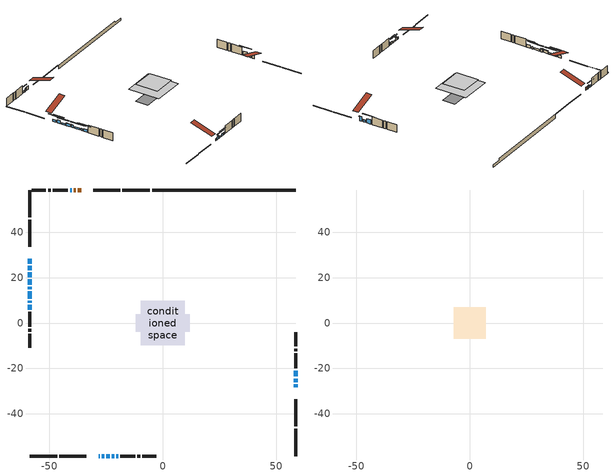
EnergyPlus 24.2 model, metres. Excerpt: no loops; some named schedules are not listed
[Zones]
conditioned space
 floor adiabatic (AdiabaticFloorConstruction): -9.79,-9.79 -9.79,9.79 9.79,9.79 9.79,-9.79 z3.36
 floor foundation (Slab1 construction): -11.94,-3.91 -11.94,3.91 11.94,3.91 11.94,-3.91 z-1.52
 wall outside (RimJoist1 construction): -5.66,58.66 -17.78,58.66 / -58.66,-58.66 -46.55,-58.66 / -58.66,58.66 -58.66,46.55 / 58.66,-58.66 58.66,-46.55 z0.92:1.22
 wall outside (RimJoist2 construction): -18.71,58.66 -30.6,58.66 / -45.62,-58.66 -33.73,-58.66 / -58.66,45.62 -58.66,33.73 / 58.66,-45.62 58.66,-33.73 z0.92:1.22
 wall outside (AdiabaticWallConstruction 1): -36.06,58.66 -37.44,58.66 / -38.37,58.66 -39.18,58.66 z0.92:2.95
 wall outside (AdiabaticWallConstruction): -28.27,-58.66 -27.87,-58.66 z0.92:2.14; -58.66,28.27 -58.66,26.24 z0.92:2.37; -58.66,25.31 -58.66,23.33 z0.92:2.8; 58.66,-28.27 58.66,-26.97 / 58.66,-23.57 58.66,-20.98 z0.92:3.61; 58.66,-26.05 58.66,-24.5 z0.92:2.29; -26.94,-58.66 -25.9,-58.66 z0.92:2.75; -58.66,22.4 -58.66,20.21 z0.92:1.94; -58.66,19.29 -58.66,16.93 / -58.66,16 -58.66,14.93 z0.92:2.52; -24.97,-58.66 -23.4,-58.66 z0.92:1.66; -58.66,14 -58.66,10.73 z0.92:1.91; -58.66,9.8 -58.66,8.99 z0.92:2.22; -40.1,58.66 -40.89,58.66 / -20.5,-58.66 -19.71,-58.66 z0.92:2.06; -22.47,-58.66 -21.42,-58.66 z0.92:2.27; -58.66,8.06 -58.66,5.92 z0.92:2.67
 wall outside (Wall1 construction): -41.82,58.66 -48.43,58.66 / -18.78,-58.66 -12.17,-58.66 / -58.66,5 -58.66,-1.62 / 58.66,-20.05 58.66,-13.44 z0.92:5.8
 wall outside (Wall2 construction): -49.36,58.66 -50.6,58.66 / -11.24,-58.66 -10,-58.66 / -58.66,-2.55 -58.66,-3.79 / 58.66,-12.51 58.66,-11.26 z0.92:5.8
 wall outside (Wall3 construction): -51.53,58.66 -57.73,58.66 / -9.07,-58.66 -2.87,-58.66 / -58.66,-4.72 -58.66,-10.92 / 58.66,-10.34 58.66,-4.13 z0.92:5.8
 wall foundation (FoundationWall1 construction): -4.74,58.66,-1.52 -4.74,58.66,0.92 52.32,58.66,0.92 52.32,58.66,-0.2 58.66,58.66,-0.2 58.66,58.66,-1.52
 window (WindowConstruction 13): -28.27,-58.66 -27.87,-58.66 z0.92:2.14
 window (WindowConstruction 5): -58.66,28.27 -58.66,26.24 z0.92:2.37
 window (WindowConstruction 6): -58.66,25.31 -58.66,23.33 z0.92:2.8
 window (WindowConstruction 7): 58.66,-28.27 58.66,-26.97 z0.92:3.61
 window (WindowConstruction 8): 58.66,-26.04 58.66,-24.5 z0.92:2.29
 window (WindowConstruction 9): -26.94,-58.66 -25.9,-58.66 z0.92:2.75
 window (WindowConstruction 10): -58.66,22.4 -58.66,20.21 z0.92:1.93
 window (WindowConstruction 11): -58.66,19.29 -58.66,16.93 z0.92:2.52
 window (WindowConstruction): 58.66,-23.57 58.66,-20.98 z0.92:3.61
 window (WindowConstruction 12): -58.66,16 -58.66,14.93 z0.92:2.52
 window (WindowConstruction 14): -24.97,-58.66 -23.4,-58.66 z0.92:1.66
 window (WindowConstruction 15): -58.66,14 -58.66,10.73 z0.92:1.91
 window (WindowConstruction 16): -58.66,9.8 -58.66,8.99 z0.92:2.22
 window (WindowConstruction 1): -40.11,58.66 -40.89,58.66 z0.92:2.06
 window (WindowConstruction 2): -22.47,-58.66 -21.43,-58.66 z0.92:2.27
 window (WindowConstruction 3): -20.5,-58.66 -19.71,-58.66 z0.92:2.06
 window (WindowConstruction 4): -58.66,8.06 -58.66,5.92 z0.92:2.67
 door (Door): -36.06,58.66 -37.44,58.66 z0.92:2.95
 door (Door 1): -38.37,58.66 -39.18,58.66 z0.92:2.95
 ceiling adiabatic (AdiabaticFloorConstruction): 9.79,-9.79 9.79,9.79 -9.79,9.79 -9.79,-9.79 z3.36
attic - vented
 floor to conditioned space (Floor1 construction Reversed): -7.02,-7.02 -7.02,7.02 7.02,7.02 7.02,-7.02 z5.8
 roof outside (Roof1 construction): -35.13,58.66,5.8 -35.13,44.99,10.35 -31.53,44.99,10.35 -31.53,58.66,5.8; -29.2,-58.66,5.8 -29.2,-44.99,10.35 -32.8,-44.99,10.35 -32.8,-58.66,5.8; -58.66,29.2,5.8 -44.99,29.2,10.35 -44.99,32.8,10.35 -58.66,32.8,5.8; 58.66,-29.2,5.8 44.99,-29.2,10.35 44.99,-32.8,10.35 58.66,-32.8,5.8
shading: -58.66,23.6 -58.66,30.91 -59.07,30.91 -59.07,23.6 z5.01; -58.66,20.69 -58.66,27.95 -59.07,27.95 -59.07,20.69 z5.44; 58.66,-26.77 58.66,-28.47 59.07,-28.47 59.07,-26.77 z3.81; 58.66,-24.3 58.66,-26.25 59.07,-26.25 59.07,-24.3 z2.49; -25.7,-58.66 -27.14,-58.66 -27.14,-59.07 -25.7,-59.07 z2.95; -58.66,17.57 -58.66,25.04 -59.07,25.04 -59.07,17.57 z4.57; -58.66,16.73 -58.66,19.49 -59.07,19.49 -59.07,16.73 z2.72; 58.66,-18.34 58.66,-26.21 59.07,-26.21 59.07,-18.34 z6.25; -58.66,14.73 -58.66,16.2 -59.07,16.2 -59.07,14.73 z2.72; -20.76,-58.66 -27.61,-58.66 -27.61,-59.07 -20.76,-59.07 z4.3; -58.66,8.09 -58.66,16.64 -59.07,16.64 -59.07,8.09 z4.55; -58.66,6.35 -58.66,12.44 -59.07,12.44 -59.07,6.35 z4.85; -43.53,58.66 -37.47,58.66 -37.47,59.07 -43.53,59.07 z4.7; -18.79,-58.66 -25.11,-58.66 -25.11,-59.07 -18.79,-59.07 z4.91; -19.51,-58.66 -20.7,-58.66 -20.7,-59.07 -19.51,-59.07 z2.26; -58.66,3.28 -58.66,10.7 -59.07,10.7 -59.07,3.28 z5.31
[Building]
Building 1: Terrain=Suburbs
[Site:Location]
London AP_ON: Latitude {deg}=43.03; Longitude {deg}=-81.15; Time Zone {hr}=-5; Elevation {m}=278; Keep Site Location Information=Yes
[Site:GroundTemperature:Shallow]
3.98693, 1.93205, 1.76749, 2.74264, 6.6573, 10.5537, 13.9317, 16.0716, 16.2534, 14.513, 11.2211, 7.44421
[Site:WaterMainsTemperature]
Calculation Method=Schedule; Temperature Schedule=mains temperature schedule
[Material] Roughness=Rough; Thermal Absorptance=0.9
Name | Thickness {m} | Conductivity {W/m-K} | Density {kg/m3} | Specific Heat {J/kg-K} | Solar Absorptance | Visible Absorptance
asphalt or fiberglass shingles | 0.00635 | 0.162714 | 1121.4 | 1465.45 | 0.4 | 0.4
ceiling loosefill ins | 0.254 | 0.0480833 | 16.02 | 1046.75 | 0.7 | 0.7
ceiling stud and cavity | 0.1397 | 0.075344 | 65.682 | 1177.47 | 0.7 | 0.7
concrete 4.0 in. | 0.1016 | 1.803125 | 2242.8 | 837.4 | 0.7 | 0.7
concrete 8.0 in. | 0.2032 | 1.803125 | 2242.8 | 837.4 | 0.7 | 0.7
door material | 0.04445 | 0.0451087 | 512.64 | 1214.23 | 0.7 | 0.7
exterior vertical ins | 0.0460229 | 0.029427 | 32.04 | 1214.23 | 0.7 | 0.7
floor covering | 0.0127 | 0.0433444 | 54.468 | 1339.84 | 0.6 | 0.6
floor rigid ins; wall rigid ins 1 | 0.512978 | 0.029427 | 32.04 | 1214.23 | 0.7 | 0.7
floor stud and cavity | 0.1397 | 1.75129 | 37.0049 | 1207.88 | 0.7 | 0.7
furniture material conditioned space 1 | 0.1524 | 0.115458 | 640.8 | 1214.23 | 0.6 | 0.6
gypsum board | 0.0127 | 0.160291 | 801 | 837.4 | 0.6 | 0.6
gypsum board 1 | 0.00254 | 0.160291 | 801 | 837.4 | 0.6 | 0.6
gypsum board 2 | 0.0127 | 0.160291 | 801 | 837.4 | 0.7 | 0.7
osb sheathing 0.5 in. | 0.0127 | 0.115458 | 512.64 | 1214.23 | 0.7 | 0.7
osb sheathing 0.75 in. | 0.01905 | 0.115458 | 512.64 | 1214.23 | 0.7 | 0.7
osb sheathing 2.0 in. | 0.0508 | 0.115458 | 512.64 | 1214.23 | 0.7 | 0.7
rim joist rigid ins; wall rigid ins | 0.051816 | 0.029427 | 32.04 | 1214.23 | 0.7 | 0.7
rim joist stud and cavity | 0.0508 | 0.0404867 | 125.044 | 1163.47 | 0.6 | 0.6
rim joist stud and cavity 1 | 0.0508 | 0.0347348 | 125.044 | 1163.47 | 0.6 | 0.6
wall stud and cavity | 0.1397 | 0.157732 | 139.0536 | 1170.24 | 0.7 | 0.7
wall stud and cavity 1 | 0.0889 | 0.261301 | 50.32683 | 1063.81 | 0.7 | 0.7
wall stud and cavity 2 | 0.1397 | 0.160606 | 139.0536 | 1170.24 | 0.7 | 0.7
wall stud and cavity 3 | 0.0889 | 0.380278 | 52.3479 | 1209.89 | 0.7 | 0.7
wall stud and cavity 4 | 0.0889 | 0.391764 | 83.0341 | 1211.67 | 0.7 | 0.7
wood siding | 0.0254 | 0.102417 | 544.68 | 1172.36 | 0.4 | 0.4
wood siding 1 | 0.00254 | 0.102417 | 544.68 | 1172.36 | 0.4 | 0.4
wood siding 2; wood siding 3; wood siding 4 | 0.0254 | 0.102417 | 544.68 | 1172.36 | 0.7 | 0.7
[WindowMaterial:SimpleGlazingSystem]
Name | U-Factor {W/m2-K} | Solar Heat Gain Coefficient
WindowMaterial | 2.89067 | 0.69
WindowMaterial 1 | 3.00934 | 0.52
WindowMaterial 10 | 2.99571 | 0.52
WindowMaterial 11 | 3.308 | 0.59
WindowMaterial 12 | 3.04795 | 0.46
WindowMaterial 13 | 2.95256 | 0.58
WindowMaterial 14 | 2.958238 | 0.57
WindowMaterial 2 | 2.98209 | 0.56
WindowMaterial 3 | 2.99401 | 0.53
WindowMaterial 4 | 2.9378 | 0.6
WindowMaterial 5 | 2.93098 | 0.61
WindowMaterial 6 | 2.904297 | 0.68
WindowMaterial 7 | 2.95937 | 0.59
WindowMaterial 8 | 2.92474 | 0.62
WindowMaterial 9 | 2.95426 | 0.58
[Construction]
AdiabaticFloorConstruction: floor stud and cavity, floor rigid ins, osb sheathing 0.75 in., floor covering
AdiabaticWallConstruction: wood siding 3, wall rigid ins 1, wall stud and cavity 3, gypsum board
AdiabaticWallConstruction 1: wood siding 4, wall rigid ins 1, wall stud and cavity 3, gypsum board
Door; Door 1: door material
Floor1 construction Reversed: gypsum board, ceiling stud and cavity, ceiling loosefill ins
FoundationWall1 construction: concrete 8.0 in., gypsum board 2
furniture construction conditioned space 1: furniture material conditioned space 1
PartitionWallConstruction: gypsum board, wall stud and cavity 4, gypsum board
RimJoist1 construction: wood siding 2, rim joist rigid ins, osb sheathing 2.0 in., rim joist stud and cavity
RimJoist2 construction: wood siding 2, rim joist rigid ins, osb sheathing 2.0 in., rim joist stud and cavity 1
Roof1 construction: asphalt or fiberglass shingles
Slab1 construction: concrete 4.0 in.
Wall1 construction: wood siding, wall rigid ins, osb sheathing 0.5 in., wall stud and cavity, gypsum board
Wall2 construction: wood siding 1, wall stud and cavity 1, gypsum board 1
Wall3 construction: wood siding, wall rigid ins, osb sheathing 0.5 in., wall stud and cavity 2, gypsum board
WindowConstruction; WindowConstruction 7: WindowMaterial
WindowConstruction 1; WindowConstruction 3: WindowMaterial 1
WindowConstruction 10: WindowMaterial 8
WindowConstruction 11: WindowMaterial 9
WindowConstruction 12: WindowMaterial 10
WindowConstruction 13: WindowMaterial 11
WindowConstruction 14: WindowMaterial 12
WindowConstruction 15: WindowMaterial 13
WindowConstruction 16: WindowMaterial 14
WindowConstruction 2: WindowMaterial 2
WindowConstruction 4: WindowMaterial 3
WindowConstruction 5: WindowMaterial 4
WindowConstruction 6: WindowMaterial 5
WindowConstruction 8: WindowMaterial 6
WindowConstruction 9: WindowMaterial 7
[Zone] Multiplier=1; Part of Total Floor Area=Yes
Name | Volume {m3}
attic - vented | 145.674
conditioned space | 1452.1
[Space]
Name | Zone | Volume {m3}
attic - vented 1 | attic - vented | 145.674
conditioned space 1 | conditioned space | 1452.1
[ZoneInfiltration:EffectiveLeakageArea]
infil attic - vented 1: Zone or Space=attic - vented 1; Schedule=Always On Discrete; Effective Air Leakage Area {cm2}=8594.18; Stack Coefficient=0.000316841; Wind Coefficient=1.20265e-05
[ZoneMixing]
whole house fan mix: Zone or Space=attic - vented; Schedule=Always On Continuous; Design Flow Rate Calculation Method=Flow/Zone; Design Flow Rate {m3/s}=0; Source Zone or Space=conditioned space
[SurfaceProperty:ExposedFoundationPerimeter]
Slab1: Exposed Perimeter Calculation Method=TotalExposedPerimeter; Total Exposed Perimeter {m}=63.398
[InternalMass] Zone or ZoneList=conditioned space; Space or SpaceList=conditioned space 1
Name | Construction | Surface Area {m2}
furniture mass conditioned space 1 | furniture construction conditioned space 1 | 228.096
partition wall mass | PartitionWallConstruction | 570.24
[Lights]
interior lighting: Zone or ZoneList or Space or SpaceList=conditioned space 1; Schedule=interior lighting schedule; Design Level Calculation Method=LightingLevel; Lighting Level {W}=343.2; Return Air Fraction=0; Fraction Radiant=0.6; Fraction Visible=0.2; Fraction Replaceable=1
[People]
occupants: Zone or ZoneList or Space or SpaceList=conditioned space 1; Number of People Schedule=occupants schedule; Number of People Calculation Method=People; Number of People=3; Fraction Radiant=0.314171; Sensible Heat Fraction=0.56303; Activity Level Schedule=occupants activity schedule; Carbon Dioxide Generation Rate {m3/s-W}=0; Enable ASHRAE 55 Comfort Warnings=No; Mean Radiant Temperature Calculation Type=EnclosureAveraged
[ElectricEquipment] Zone or ZoneList or Space or SpaceList=conditioned space 1; Design Level Calculation Method=EquipmentLevel
Name | Schedule | Design Level {W} | Fraction Latent | Fraction Radiant | Fraction Lost
clothes dryer | clothes dryer schedule | 140.772 | 0.015 | 0.081 | 0.85
clothes washer | clothes washer schedule | 32.1985 | 0.03 | 0.162 | 0.7
cooking range | cooking range schedule | 215.147 | 0.08 | 0.432 | 0.2
dishwasher | dishwasher schedule | 66.8632 | 0.3 | 0.18 | 0.4
fridge | fridge schedule | 72.9452 | 0 | 0.6 | 0
mech vent house fan | mech vent house fan schedule | 0.95 | 0 | 0 | 1
mech vent house fan cfis | mech vent house fan cfis schedule | 0 | 0 | 0 | 0
misc plug loads | misc plug loads schedule | 494.7 | 0.045 | 0.513 | 0.1
whole house fan | Always On Discrete | 0 | 0 | 0 | 1
[OtherEquipment] Zone or ZoneList or Space or SpaceList=conditioned space 1; Design Level Calculation Method=EquipmentLevel
Name | Fuel Type | Schedule | Design Level {W} | Fraction Latent | Fraction Radiant | Fraction Lost
clothes dryer 1 | Electricity | clothes dryer schedule | 0 | 0.015 | 0.081 | 0.85
cooking range 1 | Electricity | cooking range schedule | 0 | 0.08 | 0.432 | 0.2
general water use latent | None | general water use schedule | 62.594 | 1 | 0 | 0
general water use sensible | None | general water use schedule | -61.6891 | 0 | 0.6 | 0
mech vent house fan latent load | None | Always On Discrete | 0 | 1 | 0 | 0
mech vent house fan sensible load | None | Always On Discrete | 0 | 0 | 0 | 0
water heater energy adjustment1 | NaturalGas | Always On Discrete | 0.01 | 0 | 0 | 1
[ZoneInfiltration:DesignFlowRate] Zone or ZoneList or Space or SpaceList=conditioned space 1; Schedule=Always On Discrete; Design Flow Rate Calculation Method=Flow/Zone; Design Flow Rate {m3/s}=0
infil flow; natural vent flow; whole house fan flow
[Foundation:Kiva]
Foundation Kiva 1: Initial Indoor Air Temperature {C}=18; Wall Height Above Grade {m}=0.919978; Wall Depth Below Slab {m}=0.2032; Custom Block Material Name 1=exterior vertical ins; Custom Block Depth 1 {m}=2.43998; Custom Block X Position 1 {m}=0.2159; Custom Block Z Position 1 {m}=0
[Foundation:Kiva:Settings]
Soil Conductivity {W/m-K}=0.849921; Soil Density {kg/m3}=1842.3; Soil Specific Heat {J/kg-K}=418.7; Ground Solar Absorptivity=0.9; Ground Thermal Absorptivity=0.9; Ground Surface Roughness {m}=0.03; Far-Field Width {m}=40; Deep-Ground Boundary Condition=ZeroFlux; Deep-Ground Depth {m}=40; Minimum Cell Dimension {m}=0.2; Maximum Cell Growth Coefficient=3; Simulation Timestep=Timestep
[Exterior:Lights]
exterior lighting: Schedule=exterior lighting schedule; Design Level {W}=75.6
[Schedule:Constant]
Name | Hourly Value
Always On Continuous; mech vent house fan schedule; mech vent house fan cfis schedule; Always On Discrete | 1
occupants activity schedule | 117.228
fridge schedule | 0
[Schedule:Week:Daily]
interior lighting schedule Week Rule - Jan1-Jan27: interior lighting schedule day, interior lighting schedule day, interior lighting schedule day, interior lighting schedule day, interior lighting schedule day, interior lighting schedule day, interior lighting schedule day, interior lighting schedule default day, interior lighting schedule default day, interior lighting schedule default day, interior lighting schedule default day, interior lighting schedule default day
interior lighting schedule Week Rule - Jan28-Feb3: interior lighting schedule day, interior lighting schedule day, interior lighting schedule day, interior lighting schedule day, interior lighting schedule day 1, interior lighting schedule day 1, interior lighting schedule day 1, interior lighting schedule default day, interior lighting schedule default day, interior lighting schedule default day, interior lighting schedule default day, interior lighting schedule default day
interior lighting schedule Week Rule - Feb4-Feb24: interior lighting schedule day 1, interior lighting schedule day 1, interior lighting schedule day 1, interior lighting schedule day 1, interior lighting schedule day 1, interior lighting schedule day 1, interior lighting schedule day 1, interior lighting schedule default day, interior lighting schedule default day, interior lighting schedule default day, interior lighting schedule default day, interior lighting schedule default day
interior lighting schedule Week Rule - Feb25-Mar3: interior lighting schedule day 1, interior lighting schedule day 1, interior lighting schedule day 1, interior lighting schedule day 1, interior lighting schedule day 2, interior lighting schedule day 2, interior lighting schedule day 2, interior lighting schedule default day, interior lighting schedule default day, interior lighting schedule default day, interior lighting schedule default day, interior lighting schedule default day
interior lighting schedule Week Rule - Mar4-Mar31: interior lighting schedule day 2, interior lighting schedule day 2, interior lighting schedule day 2, interior lighting schedule day 2, interior lighting schedule day 2, interior lighting schedule day 2, interior lighting schedule day 2, interior lighting schedule default day, interior lighting schedule default day, interior lighting schedule default day, interior lighting schedule default day, interior lighting schedule default day
interior lighting schedule Week Rule - Apr1-Apr28: interior lighting schedule day 3, interior lighting schedule day 3, interior lighting schedule day 3, interior lighting schedule day 3, interior lighting schedule day 3, interior lighting schedule day 3, interior lighting schedule day 3, interior lighting schedule default day, interior lighting schedule default day, interior lighting schedule default day, interior lighting schedule default day, interior lighting schedule default day
interior lighting schedule Week Rule - Apr29-May5: interior lighting schedule day 3, interior lighting schedule day 3, interior lighting schedule day 4, interior lighting schedule day 4, interior lighting schedule day 4, interior lighting schedule day 4, interior lighting schedule day 4, interior lighting schedule default day, interior lighting schedule default day, interior lighting schedule default day, interior lighting schedule default day, interior lighting schedule default day
interior lighting schedule Week Rule - May6-May26: interior lighting schedule day 4, interior lighting schedule day 4, interior lighting schedule day 4, interior lighting schedule day 4, interior lighting schedule day 4, interior lighting schedule day 4, interior lighting schedule day 4, interior lighting schedule default day, interior lighting schedule default day, interior lighting schedule default day, interior lighting schedule default day, interior lighting schedule default day
interior lighting schedule Week Rule - May27-Jun2: interior lighting schedule day 4, interior lighting schedule day 4, interior lighting schedule day 4, interior lighting schedule day 4, interior lighting schedule day 4, interior lighting schedule day 5, interior lighting schedule day 5, interior lighting schedule default day, interior lighting schedule default day, interior lighting schedule default day, interior lighting schedule default day, interior lighting schedule default day
interior lighting schedule Week Rule - Jun3-Jun30: interior lighting schedule day 5, interior lighting schedule day 5, interior lighting schedule day 5, interior lighting schedule day 5, interior lighting schedule day 5, interior lighting schedule day 5, interior lighting schedule day 5, interior lighting schedule default day, interior lighting schedule default day, interior lighting schedule default day, interior lighting schedule default day, interior lighting schedule default day
interior lighting schedule Week Rule - Jul1-Jul28: interior lighting schedule day 6, interior lighting schedule day 6, interior lighting schedule day 6, interior lighting schedule day 6, interior lighting schedule day 6, interior lighting schedule day 6, interior lighting schedule day 6, interior lighting schedule default day, interior lighting schedule default day, interior lighting schedule default day, interior lighting schedule default day, interior lighting schedule default day
interior lighting schedule Week Rule - Jul29-Aug4: interior lighting schedule day 6, interior lighting schedule day 6, interior lighting schedule day 6, interior lighting schedule day 7, interior lighting schedule day 7, interior lighting schedule day 7, interior lighting schedule day 7, interior lighting schedule default day, interior lighting schedule default day, interior lighting schedule default day, interior lighting schedule default day, interior lighting schedule default day
interior lighting schedule Week Rule - Aug5-Aug25: interior lighting schedule day 7, interior lighting schedule day 7, interior lighting schedule day 7, interior lighting schedule day 7, interior lighting schedule day 7, interior lighting schedule day 7, interior lighting schedule day 7, interior lighting schedule default day, interior lighting schedule default day, interior lighting schedule default day, interior lighting schedule default day, interior lighting schedule default day
interior lighting schedule Week Rule - Aug26-Sep1: interior lighting schedule day 7, interior lighting schedule day 7, interior lighting schedule day 7, interior lighting schedule day 7, interior lighting schedule day 7, interior lighting schedule day 7, interior lighting schedule day 8, interior lighting schedule default day, interior lighting schedule default day, interior lighting schedule default day, interior lighting schedule default day, interior lighting schedule default day
interior lighting schedule Week Rule - Sep2-Sep29: interior lighting schedule day 8, interior lighting schedule day 8, interior lighting schedule day 8, interior lighting schedule day 8, interior lighting schedule day 8, interior lighting schedule day 8, interior lighting schedule day 8, interior lighting schedule default day, interior lighting schedule default day, interior lighting schedule default day, interior lighting schedule default day, interior lighting schedule default day
interior lighting schedule Week Rule - Sep30-Oct6: interior lighting schedule day 8, interior lighting schedule day 9, interior lighting schedule day 9, interior lighting schedule day 9, interior lighting schedule day 9, interior lighting schedule day 9, interior lighting schedule day 9, interior lighting schedule default day, interior lighting schedule default day, interior lighting schedule default day, interior lighting schedule default day, interior lighting schedule default day
interior lighting schedule Week Rule - Oct7-Oct27: interior lighting schedule day 9, interior lighting schedule day 9, interior lighting schedule day 9, interior lighting schedule day 9, interior lighting schedule day 9, interior lighting schedule day 9, interior lighting schedule day 9, interior lighting schedule default day, interior lighting schedule default day, interior lighting schedule default day, interior lighting schedule default day, interior lighting schedule default day
interior lighting schedule Week Rule - Oct28-Nov3: interior lighting schedule day 9, interior lighting schedule day 9, interior lighting schedule day 9, interior lighting schedule day 9, interior lighting schedule day 10, interior lighting schedule day 10, interior lighting schedule day 10, interior lighting schedule default day, interior lighting schedule default day, interior lighting schedule default day, interior lighting schedule default day, interior lighting schedule default day
interior lighting schedule Week Rule - Nov4-Nov24: interior lighting schedule day 10, interior lighting schedule day 10, interior lighting schedule day 10, interior lighting schedule day 10, interior lighting schedule day 10, interior lighting schedule day 10, interior lighting schedule day 10, interior lighting schedule default day, interior lighting schedule default day, interior lighting schedule default day, interior lighting schedule default day, interior lighting schedule default day
interior lighting schedule Week Rule - Nov25-Dec1: interior lighting schedule day 10, interior lighting schedule day 10, interior lighting schedule day 10, interior lighting schedule day 10, interior lighting schedule day 10, interior lighting schedule day 10, interior lighting schedule day 11, interior lighting schedule default day, interior lighting schedule default day, interior lighting schedule default day, interior lighting schedule default day, interior lighting schedule default day
interior lighting schedule Week Rule - Dec2-Dec31: interior lighting schedule day 11, interior lighting schedule day 11, interior lighting schedule day 11, interior lighting schedule day 11, interior lighting schedule day 11, interior lighting schedule day 11, interior lighting schedule day 11, interior lighting schedule default day, interior lighting schedule default day, interior lighting schedule default day, interior lighting schedule default day, interior lighting schedule default day
occupants schedule Week Rule - Jan1-Dec31: occupants schedule day, occupants schedule day, occupants schedule day, occupants schedule day, occupants schedule day, occupants schedule day, occupants schedule day, occupants schedule default day, occupants schedule default day, occupants schedule default day, occupants schedule default day, occupants schedule default day
clothes dryer schedule Week Rule - Jan1-Dec31: clothes dryer schedule day, clothes dryer schedule day, clothes dryer schedule day, clothes dryer schedule day, clothes dryer schedule day, clothes dryer schedule day, clothes dryer schedule day, clothes dryer schedule default day, clothes dryer schedule default day, clothes dryer schedule default day, clothes dryer schedule default day, clothes dryer schedule default day
clothes washer schedule Week Rule - Jan1-Dec31: clothes washer schedule day, clothes washer schedule day, clothes washer schedule day, clothes washer schedule day, clothes washer schedule day, clothes washer schedule day, clothes washer schedule day, clothes washer schedule default day, clothes washer schedule default day, clothes washer schedule default day, clothes washer schedule default day, clothes washer schedule default day
cooking range schedule Week Rule - Jan1-Dec31: cooking range schedule day, cooking range schedule day, cooking range schedule day, cooking range schedule day, cooking range schedule day, cooking range schedule day, cooking range schedule day, cooking range schedule default day, cooking range schedule default day, cooking range schedule default day, cooking range schedule default day, cooking range schedule default day
dishwasher schedule Week Rule - Jan1-Dec31: dishwasher schedule day, dishwasher schedule day, dishwasher schedule day, dishwasher schedule day, dishwasher schedule day, dishwasher schedule day, dishwasher schedule day, dishwasher schedule default day, dishwasher schedule default day, dishwasher schedule default day, dishwasher schedule default day, dishwasher schedule default day
misc plug loads schedule Week Rule - Jan1-Dec31: misc plug loads schedule day, misc plug loads schedule day, misc plug loads schedule day, misc plug loads schedule day, misc plug loads schedule day, misc plug loads schedule day, misc plug loads schedule day, misc plug loads schedule default day, misc plug loads schedule default day, misc plug loads schedule default day, misc plug loads schedule default day, misc plug loads schedule default day
general water use schedule Week Rule - Jan1-Dec31: general water use schedule day, general water use schedule day, general water use schedule day, general water use schedule day, general water use schedule day, general water use schedule day, general water use schedule day, general water use schedule default day, general water use schedule default day, general water use schedule default day, general water use schedule default day, general water use schedule default day
exterior lighting schedule Week Rule - Jan1-Jan27: exterior lighting schedule day, exterior lighting schedule day, exterior lighting schedule day, exterior lighting schedule day, exterior lighting schedule day, exterior lighting schedule day, exterior lighting schedule day, exterior lighting schedule default day, exterior lighting schedule default day, exterior lighting schedule default day, exterior lighting schedule default day, exterior lighting schedule default day
exterior lighting schedule Week Rule - Jan28-Feb3: exterior lighting schedule day, exterior lighting schedule day, exterior lighting schedule day, exterior lighting schedule day, exterior lighting schedule day 1, exterior lighting schedule day 1, exterior lighting schedule day 1, exterior lighting schedule default day, exterior lighting schedule default day, exterior lighting schedule default day, exterior lighting schedule default day, exterior lighting schedule default day
exterior lighting schedule Week Rule - Feb4-Feb24: exterior lighting schedule day 1, exterior lighting schedule day 1, exterior lighting schedule day 1, exterior lighting schedule day 1, exterior lighting schedule day 1, exterior lighting schedule day 1, exterior lighting schedule day 1, exterior lighting schedule default day, exterior lighting schedule default day, exterior lighting schedule default day, exterior lighting schedule default day, exterior lighting schedule default day
exterior lighting schedule Week Rule - Feb25-Mar3: exterior lighting schedule day 1, exterior lighting schedule day 1, exterior lighting schedule day 1, exterior lighting schedule day 1, exterior lighting schedule day 2, exterior lighting schedule day 2, exterior lighting schedule day 2, exterior lighting schedule default day, exterior lighting schedule default day, exterior lighting schedule default day, exterior lighting schedule default day, exterior lighting schedule default day
exterior lighting schedule Week Rule - Mar4-Mar31: exterior lighting schedule day 2, exterior lighting schedule day 2, exterior lighting schedule day 2, exterior lighting schedule day 2, exterior lighting schedule day 2, exterior lighting schedule day 2, exterior lighting schedule day 2, exterior lighting schedule default day, exterior lighting schedule default day, exterior lighting schedule default day, exterior lighting schedule default day, exterior lighting schedule default day
exterior lighting schedule Week Rule - Apr1-Apr28: exterior lighting schedule day 3, exterior lighting schedule day 3, exterior lighting schedule day 3, exterior lighting schedule day 3, exterior lighting schedule day 3, exterior lighting schedule day 3, exterior lighting schedule day 3, exterior lighting schedule default day, exterior lighting schedule default day, exterior lighting schedule default day, exterior lighting schedule default day, exterior lighting schedule default day
exterior lighting schedule Week Rule - Apr29-May5: exterior lighting schedule day 3, exterior lighting schedule day 3, exterior lighting schedule day 4, exterior lighting schedule day 4, exterior lighting schedule day 4, exterior lighting schedule day 4, exterior lighting schedule day 4, exterior lighting schedule default day, exterior lighting schedule default day, exterior lighting schedule default day, exterior lighting schedule default day, exterior lighting schedule default day
exterior lighting schedule Week Rule - May6-May26: exterior lighting schedule day 4, exterior lighting schedule day 4, exterior lighting schedule day 4, exterior lighting schedule day 4, exterior lighting schedule day 4, exterior lighting schedule day 4, exterior lighting schedule day 4, exterior lighting schedule default day, exterior lighting schedule default day, exterior lighting schedule default day, exterior lighting schedule default day, exterior lighting schedule default day
exterior lighting schedule Week Rule - May27-Jun2: exterior lighting schedule day 4, exterior lighting schedule day 4, exterior lighting schedule day 4, exterior lighting schedule day 4, exterior lighting schedule day 4, exterior lighting schedule day 5, exterior lighting schedule day 5, exterior lighting schedule default day, exterior lighting schedule default day, exterior lighting schedule default day, exterior lighting schedule default day, exterior lighting schedule default day
exterior lighting schedule Week Rule - Jun3-Jun30: exterior lighting schedule day 5, exterior lighting schedule day 5, exterior lighting schedule day 5, exterior lighting schedule day 5, exterior lighting schedule day 5, exterior lighting schedule day 5, exterior lighting schedule day 5, exterior lighting schedule default day, exterior lighting schedule default day, exterior lighting schedule default day, exterior lighting schedule default day, exterior lighting schedule default day
exterior lighting schedule Week Rule - Jul1-Jul28: exterior lighting schedule day 6, exterior lighting schedule day 6, exterior lighting schedule day 6, exterior lighting schedule day 6, exterior lighting schedule day 6, exterior lighting schedule day 6, exterior lighting schedule day 6, exterior lighting schedule default day, exterior lighting schedule default day, exterior lighting schedule default day, exterior lighting schedule default day, exterior lighting schedule default day
exterior lighting schedule Week Rule - Jul29-Aug4: exterior lighting schedule day 6, exterior lighting schedule day 6, exterior lighting schedule day 6, exterior lighting schedule day 7, exterior lighting schedule day 7, exterior lighting schedule day 7, exterior lighting schedule day 7, exterior lighting schedule default day, exterior lighting schedule default day, exterior lighting schedule default day, exterior lighting schedule default day, exterior lighting schedule default day
exterior lighting schedule Week Rule - Aug5-Aug25: exterior lighting schedule day 7, exterior lighting schedule day 7, exterior lighting schedule day 7, exterior lighting schedule day 7, exterior lighting schedule day 7, exterior lighting schedule day 7, exterior lighting schedule day 7, exterior lighting schedule default day, exterior lighting schedule default day, exterior lighting schedule default day, exterior lighting schedule default day, exterior lighting schedule default day
exterior lighting schedule Week Rule - Aug26-Sep1: exterior lighting schedule day 7, exterior lighting schedule day 7, exterior lighting schedule day 7, exterior lighting schedule day 7, exterior lighting schedule day 7, exterior lighting schedule day 7, exterior lighting schedule day 8, exterior lighting schedule default day, exterior lighting schedule default day, exterior lighting schedule default day, exterior lighting schedule default day, exterior lighting schedule default day
exterior lighting schedule Week Rule - Sep2-Sep29: exterior lighting schedule day 8, exterior lighting schedule day 8, exterior lighting schedule day 8, exterior lighting schedule day 8, exterior lighting schedule day 8, exterior lighting schedule day 8, exterior lighting schedule day 8, exterior lighting schedule default day, exterior lighting schedule default day, exterior lighting schedule default day, exterior lighting schedule default day, exterior lighting schedule default day
exterior lighting schedule Week Rule - Sep30-Oct6: exterior lighting schedule day 8, exterior lighting schedule day 9, exterior lighting schedule day 9, exterior lighting schedule day 9, exterior lighting schedule day 9, exterior lighting schedule day 9, exterior lighting schedule day 9, exterior lighting schedule default day, exterior lighting schedule default day, exterior lighting schedule default day, exterior lighting schedule default day, exterior lighting schedule default day
exterior lighting schedule Week Rule - Oct7-Oct27: exterior lighting schedule day 9, exterior lighting schedule day 9, exterior lighting schedule day 9, exterior lighting schedule day 9, exterior lighting schedule day 9, exterior lighting schedule day 9, exterior lighting schedule day 9, exterior lighting schedule default day, exterior lighting schedule default day, exterior lighting schedule default day, exterior lighting schedule default day, exterior lighting schedule default day
[Schedule:Year]
interior lighting schedule: interior lighting schedule Week Rule - Jan1-Jan27, 1, 1, 1, 27, interior lighting schedule Week Rule - Jan28-Feb3, 1, 28, 2, 3, interior lighting schedule Week Rule - Feb4-Feb24, 2, 4, 2, 24, interior lighting schedule Week Rule - Feb25-Mar3, 2, 25, 3, 3, interior lighting schedule Week Rule - Mar4-Mar31, 3, 4, 3, 31, interior lighting schedule Week Rule - Apr1-Apr28, 4, 1, 4, 28, interior lighting schedule Week Rule - Apr29-May5, 4, 29, 5, 5, interior lighting schedule Week Rule - May6-May26, 5, 6, 5, 26, interior lighting schedule Week Rule - May27-Jun2, 5, 27, 6, 2, interior lighting schedule Week Rule - Jun3-Jun30, 6, 3, 6, 30, interior lighting schedule Week Rule - Jul1-Jul28, 7, 1, 7, 28, interior lighting schedule Week Rule - Jul29-Aug4, 7, 29, 8, 4, interior lighting schedule Week Rule - Aug5-Aug25, 8, 5, 8, 25, interior lighting schedule Week Rule - Aug26-Sep1, 8, 26, 9, 1, interior lighting schedule Week Rule - Sep2-Sep29, 9, 2, 9, 29, interior lighting schedule Week Rule - Sep30-Oct6, 9, 30, 10, 6, interior lighting schedule Week Rule - Oct7-Oct27, 10, 7, 10, 27, interior lighting schedule Week Rule - Oct28-Nov3, 10, 28, 11, 3, interior lighting schedule Week Rule - Nov4-Nov24, 11, 4, 11, 24, interior lighting schedule Week Rule - Nov25-Dec1, 11, 25, 12, 1, interior lighting schedule Week Rule - Dec2-Dec31, 12, 2, 12, 31
occupants schedule: occupants schedule Week Rule - Jan1-Dec31, 1, 1, 12, 31
clothes dryer schedule: clothes dryer schedule Week Rule - Jan1-Dec31, 1, 1, 12, 31
clothes washer schedule: clothes washer schedule Week Rule - Jan1-Dec31, 1, 1, 12, 31
cooking range schedule: cooking range schedule Week Rule - Jan1-Dec31, 1, 1, 12, 31
dishwasher schedule: dishwasher schedule Week Rule - Jan1-Dec31, 1, 1, 12, 31
misc plug loads schedule: misc plug loads schedule Week Rule - Jan1-Dec31, 1, 1, 12, 31
general water use schedule: general water use schedule Week Rule - Jan1-Dec31, 1, 1, 12, 31
exterior lighting schedule: exterior lighting schedule Week Rule - Jan1-Jan27, 1, 1, 1, 27, exterior lighting schedule Week Rule - Jan28-Feb3, 1, 28, 2, 3, exterior lighting schedule Week Rule - Feb4-Feb24, 2, 4, 2, 24, exterior lighting schedule Week Rule - Feb25-Mar3, 2, 25, 3, 3, exterior lighting schedule Week Rule - Mar4-Mar31, 3, 4, 3, 31, exterior lighting schedule Week Rule - Apr1-Apr28, 4, 1, 4, 28, exterior lighting schedule Week Rule - Apr29-May5, 4, 29, 5, 5, exterior lighting schedule Week Rule - May6-May26, 5, 6, 5, 26, exterior lighting schedule Week Rule - May27-Jun2, 5, 27, 6, 2, exterior lighting schedule Week Rule - Jun3-Jun30, 6, 3, 6, 30, exterior lighting schedule Week Rule - Jul1-Jul28, 7, 1, 7, 28, exterior lighting schedule Week Rule - Jul29-Aug4, 7, 29, 8, 4, exterior lighting schedule Week Rule - Aug5-Aug25, 8, 5, 8, 25, exterior lighting schedule Week Rule - Aug26-Sep1, 8, 26, 9, 1, exterior lighting schedule Week Rule - Sep2-Sep29, 9, 2, 9, 29, exterior lighting schedule Week Rule - Sep30-Oct6, 9, 30, 10, 6, exterior lighting schedule Week Rule - Oct7-Oct27, 10, 7, 10, 27, exterior lighting schedule Week Rule - Oct28-Nov3, 10, 28, 11, 3, exterior lighting schedule Week Rule - Nov4-Nov24, 11, 4, 11, 24, exterior lighting schedule Week Rule - Nov25-Dec1, 11, 25, 12, 1, exterior lighting schedule Week Rule - Dec2-Dec31, 12, 2, 12, 31
[Schedule:Compact]
mains temperature schedule: Through: 01/01, For: AllDays, Until: 24:00, 7.96722, Through: 01/02, For: AllDays, Until: 24:00, 7.89722, Through: 01/03, For: AllDays, Until: 24:00, 7.82778, Through: 01/04, For: AllDays, Until: 24:00, 7.76, Through: 01/05, For: AllDays, Until: 24:00, 7.69333, Through: 01/06, For: AllDays, Until: 24:00, 7.62778, Through: 01/07, For: AllDays, Until: 24:00, 7.56389, Through: 01/08, For: AllDays, Until: 24:00, 7.50167, Through: 01/09, For: AllDays, Until: 24:00, 7.44056, Through: 01/10, For: AllDays, Until: 24:00, 7.38056, Through: 01/11, For: AllDays, Until: 24:00, 7.32222, Through: 01/12, For: AllDays, Until: 24:00, 7.26556, Through: 01/13, For: AllDays, Until: 24:00, 7.21, Through: 01/14, For: AllDays, Until: 24:00, 7.15556, Through: 01/15, For: AllDays, Until: 24:00, 7.10333, Through: 01/16, For: AllDays, Until: 24:00, 7.05222, Through: 01/17, For: AllDays, Until: 24:00, 7.00278, Through: 01/18, For: AllDays, Until: 24:00, 6.955, Through: 01/19, For: AllDays, Until: 24:00, 6.90833, Through: 01/20, For: AllDays, Until: 24:00, 6.86389, Through: 01/21, For: AllDays, Until: 24:00, 6.82056, Through: 01/22, For: AllDays, Until: 24:00, 6.77889, Through: 01/23, For: AllDays, Until: 24:00, 6.73889, Through: 01/24, For: AllDays, Until: 24:00, 6.7, Through: 01/25, For: AllDays, Until: 24:00, 6.66333, Through: 01/26, For: AllDays, Until: 24:00, 6.62833, Through: 01/27, For: AllDays, Until: 24:00, 6.59444, Through: 01/28, For: AllDays, Until: 24:00, 6.56278, Through: 01/29, For: AllDays, Until: 24:00, 6.53222, Through: 01/30, For: AllDays, Until: 24:00, 6.50389, Through: 01/31, For: AllDays, Until: 24:00, 6.47722, Through: 02/01, For: AllDays, Until: 24:00, 6.45167, Through: 02/02, For: AllDays, Until: 24:00, 6.42833, Through: 02/03, For: AllDays, Until: 24:00, 6.40667, Through: 02/04, For: AllDays, Until: 24:00, 6.38611, Through: 02/05, For: AllDays, Until: 24:00, 6.36778, Through: 02/06, For: AllDays, Until: 24:00, 6.35111, Through: 02/07, For: AllDays, Until: 24:00, 6.33611, Through: 02/08, For: AllDays, Until: 24:00, 6.32333, Through: 02/09, For: AllDays, Until: 24:00, 6.31167, Through: 02/10, For: AllDays, Until: 24:00, 6.30222, Through: 02/11, For: AllDays, Until: 24:00, 6.29389, Through: 02/12, For: AllDays, Until: 24:00, 6.28778, Through: 02/13, For: AllDays, Until: 24:00, 6.28333, Through: 02/14, For: AllDays, Until: 24:00, 6.28056, Through: 02/15, For: AllDays, Until: 24:00, 6.27944, Through: 02/16, For: AllDays, Until: 24:00, 6.28, Through: 02/17, For: AllDays, Until: 24:00, 6.28278, Through: 02/18, For: AllDays, Until: 24:00, 6.28722, Through: 02/19, For: AllDays, Until: 24:00, 6.29278, Through: 02/20, For: AllDays, Until: 24:00, 6.30056, Through: 02/21, For: AllDays, Until: 24:00, 6.31, Through: 02/22, For: AllDays, Until: 24:00, 6.32111, Through: 02/23, For: AllDays, Until: 24:00, 6.33444, Through: 02/24, For: AllDays, Until: 24:00, 6.34889, Through: 02/25, For: AllDays, Until: 24:00, 6.36556, Through: 02/26, For: AllDays, Until: 24:00, 6.38333, Through: 02/27, For: AllDays, Until: 24:00, 6.40333, Through: 02/28, For: AllDays, Until: 24:00, 6.425, Through: 03/01, For: AllDays, Until: 24:00, 6.44833, Through: 03/02, For: AllDays, Until: 24:00, 6.47278, Through: 03/03, For: AllDays, Until: 24:00, 6.49944, Through: 03/04, For: AllDays, Until: 24:00, 6.52778, Through: 03/05, For: AllDays, Until: 24:00, 6.55778, Through: 03/06, For: AllDays, Until: 24:00, 6.58944, Through: 03/07, For: AllDays, Until: 24:00, 6.62278, Through: 03/08, For: AllDays, Until: 24:00, 6.65778, Through: 03/09, For: AllDays, Until: 24:00, 6.69444, Through: 03/10, For: AllDays, Until: 24:00, 6.73278, Through: 03/11, For: AllDays, Until: 24:00, 6.77278, Through: 03/12, For: AllDays, Until: 24:00, 6.81389, Through: 03/13, For: AllDays, Until: 24:00, 6.85722, Through: 03/14, For: AllDays, Until: 24:00, 6.90167, Through: 03/15, For: AllDays, Until: 24:00, 6.94778, Through: 03/16, For: AllDays, Until: 24:00, 6.99556, Through: 03/17, For: AllDays, Until: 24:00, 7.045, Through: 03/18, For: AllDays, Until: 24:00, 7.09556, Through: 03/19, For: AllDays, Until: 24:00, 7.14778, Through: 03/20, For: AllDays, Until: 24:00, 7.20167, Through: 03/21, For: AllDays, Until: 24:00, 7.25667, Through: 03/22, For: AllDays, Until: 24:00, 7.31333, Through: 03/23, For: AllDays, Until: 24:00, 7.37167, Through: 03/24, For: AllDays, Until: 24:00, 7.43111, Through: 03/25, For: AllDays, Until: 24:00, 7.49222, Through: 03/26, For: AllDays, Until: 24:00, 7.55444, Through: 03/27, For: AllDays, Until: 24:00, 7.61833, Through: 03/28, For: AllDays, Until: 24:00, 7.68333, Through: 03/29, For: AllDays, Until: 24:00, 7.74944, Through: 03/30, For: AllDays, Until: 24:00, 7.81722, Through: 03/31, For: AllDays, Until: 24:00, 7.88667, Through: 04/01, For: AllDays, Until: 24:00, 7.95667, Through: 04/02, For: AllDays, Until: 24:00, 8.02833, Through: 04/03, For: AllDays, Until: 24:00, 8.10111, Through: 04/04, For: AllDays, Until: 24:00, 8.175, Through: 04/05, For: AllDays, Until: 24:00, 8.25, Through: 04/06, For: AllDays, Until: 24:00, 8.32667, Through: 04/07, For: AllDays, Until: 24:00, 8.40389, Through: 04/08, For: AllDays, Until: 24:00, 8.48278, Through: 04/09, For: AllDays, Until: 24:00, 8.56222, Through: 04/10, For: AllDays, Until: 24:00, 8.64278, Through: 04/11, For: AllDays, Until: 24:00, 8.725, Through: 04/12, For: AllDays, Until: 24:00, 8.80778, Through: 04/13, For: AllDays, Until: 24:00, 8.89167, Through: 04/14, For: AllDays, Until: 24:00, 8.97611, Through: 04/15, For: AllDays, Until: 24:00, 9.06167, Through: 04/16, For: AllDays, Until: 24:00, 9.14833, Through: 04/17, For: AllDays, Until: 24:00, 9.23611, Through: 04/18, For: AllDays, Until: 24:00, 9.32444, Through: 04/19, For: AllDays, Until: 24:00, 9.41389, Through: 04/20, For: AllDays, Until: 24:00, 9.50389, Through: 04/21, For: AllDays, Until: 24:00, 9.595, Through: 04/22, For: AllDays, Until: 24:00, 9.68667, Through: 04/23, For: AllDays, Until: 24:00, 9.77889, Through: 04/24, For: AllDays, Until: 24:00, 9.87222, Through: 04/25, For: AllDays, Until: 24:00, 9.96556, Through: 04/26, For: AllDays, Until: 24:00, 10.06, Through: 04/27, For: AllDays, Until: 24:00, 10.1556, Through: 04/28, For: AllDays, Until: 24:00, 10.2511, Through: 04/29, For: AllDays, Until: 24:00, 10.3472, Through: 04/30, For: AllDays, Until: 24:00, 10.4439, Through: 05/01, For: AllDays, Until: 24:00, 10.5411, Through: 05/02, For: AllDays, Until: 24:00, 10.6389, Through: 05/03, For: AllDays, Until: 24:00, 10.7372, Through: 05/04, For: AllDays, Until: 24:00, 10.8361, Through: 05/05, For: AllDays, Until: 24:00, 10.935, Through: 05/06, For: AllDays, Until: 24:00, 11.0344, Through: 05/07, For: AllDays, Until: 24:00, 11.1344, Through: 05/08, For: AllDays, Until: 24:00, 11.2344, Through: 05/09, For: AllDays, Until: 24:00, 11.335, Through: 05/10, For: AllDays, Until: 24:00, 11.4356, Through: 05/11, For: AllDays, Until: 24:00, 11.5361, Through: 05/12, For: AllDays, Until: 24:00, 11.6372, Through: 05/13, For: AllDays, Until: 24:00, 11.7383, Through: 05/14, For: AllDays, Until: 24:00, 11.84, Through: 05/15, For: AllDays, Until: 24:00, 11.9411, Through: 05/16, For: AllDays, Until: 24:00, 12.0428, Through: 05/17, For: AllDays, Until: 24:00, 12.1444, Through: 05/18, For: AllDays, Until: 24:00, 12.2456, Through: 05/19, For: AllDays, Until: 24:00, 12.3472, Through: 05/20, For: AllDays, Until: 24:00, 12.4489, Through: 05/21, For: AllDays, Until: 24:00, 12.55, Through: 05/22, For: AllDays, Until: 24:00, 12.6517, Through: 05/23, For: AllDays, Until: 24:00, 12.7528, Through: 05/24, For: AllDays, Until: 24:00, 12.8533, Through: 05/25, For: AllDays, Until: 24:00, 12.9544, Through: 05/26, For: AllDays, Until: 24:00, 13.055, Through: 05/27, For: AllDays, Until: 24:00, 13.155, Through: 05/28, For: AllDays, Until: 24:00, 13.255, Through: 05/29, For: AllDays, Until: 24:00, 13.355, Through: 05/30, For: AllDays, Until: 24:00, 13.4539, Through: 05/31, For: AllDays, Until: 24:00, 13.5533, Through: 06/01, For: AllDays, Until: 24:00, 13.6517, Through: 06/02, For: AllDays, Until: 24:00, 13.75, Through: 06/03, For: AllDays, Until: 24:00, 13.8472, Through: 06/04, For: AllDays, Until: 24:00, 13.9444, Through: 06/05, For: AllDays, Until: 24:00, 14.0411, Through: 06/06, For: AllDays, Until: 24:00, 14.1372, Through: 06/07, For: AllDays, Until: 24:00, 14.2328, Through: 06/08, For: AllDays, Until: 24:00, 14.3278, Through: 06/09, For: AllDays, Until: 24:00, 14.4217, Through: 06/10, For: AllDays, Until: 24:00, 14.5156, Through: 06/11, For: AllDays, Until: 24:00, 14.6083, Through: 06/12, For: AllDays, Until: 24:00, 14.7006, Through: 06/13, For: AllDays, Until: 24:00, 14.7922, Through: 06/14, For: AllDays, Until: 24:00, 14.8828, Through: 06/15, For: AllDays, Until: 24:00, 14.9728, Through: 06/16, For: AllDays, Until: 24:00, 15.0617, Through: 06/17, For: AllDays, Until: 24:00, 15.15, Through: 06/18, For: AllDays, Until: 24:00, 15.2372, Through: 06/19, For: AllDays, Until: 24:00, 15.3233, Through: 06/20, For: AllDays, Until: 24:00, 15.4089, Through: 06/21, For: AllDays, Until: 24:00, 15.4933, Through: 06/22, For: AllDays, Until: 24:00, 15.5772, Through: 06/23, For: AllDays, Until: 24:00, 15.6594, Through: 06/24, For: AllDays, Until: 24:00, 15.7411, Through: 06/25, For: AllDays, Until: 24:00, 15.8217, Through: 06/26, For: AllDays, Until: 24:00, 15.9006, Through: 06/27, For: AllDays, Until: 24:00, 15.9789, Through: 06/28, For: AllDays, Until: 24:00, 16.0561, Through: 06/29, For: AllDays, Until: 24:00, 16.1322, Through: 06/30, For: AllDays, Until: 24:00, 16.2072, Through: 07/01, For: AllDays, Until: 24:00, 16.2806, Through: 07/02, For: AllDays, Until: 24:00, 16.3528, Through: 07/03, For: AllDays, Until: 24:00, 16.4244, Through: 07/04, For: AllDays, Until: 24:00, 16.4939, Through: 07/05, For: AllDays, Until: 24:00, 16.5628, Through: 07/06, For: AllDays, Until: 24:00, 16.63, Through: 07/07, For: AllDays, Until: 24:00, 16.6961, Through: 07/08, For: AllDays, Until: 24:00, 16.7606, Through: 07/09, For: AllDays, Until: 24:00, 16.8239, Through: 07/10, For: AllDays, Until: 24:00, 16.8861, Through: 07/11, For: AllDays, Until: 24:00, 16.9467, Through: 07/12, For: AllDays, Until: 24:00, 17.0056, Through: 07/13, For: AllDays, Until: 24:00, 17.0633, Through: 07/14, For: AllDays, Until: 24:00, 17.12, Through: 07/15, For: AllDays, Until: 24:00, 17.1744, Through: 07/16, For: AllDays, Until: 24:00, 17.2278, Through: 07/17, For: AllDays, Until: 24:00, 17.28, Through: 07/18, For: AllDays, Until: 24:00, 17.33, Through: 07/19, For: AllDays, Until: 24:00, 17.3789, Through: 07/20, For: AllDays, Until: 24:00, 17.4261, Through: 07/21, For: AllDays, Until: 24:00, 17.4717, Through: 07/22, For: AllDays, Until: 24:00, 17.5161, Through: 07/23, For: AllDays, Until: 24:00, 17.5583, Through: 07/24, For: AllDays, Until: 24:00, 17.5994, Through: 07/25, For: AllDays, Until: 24:00, 17.6389, Through: 07/26, For: AllDays, Until: 24:00, 17.6767, Through: 07/27, For: AllDays, Until: 24:00, 17.7128, Through: 07/28, For: AllDays, Until: 24:00, 17.7472, Through: 07/29, For: AllDays, Until: 24:00, 17.78, Through: 07/30, For: AllDays, Until: 24:00, 17.8111, Through: 07/31, For: AllDays, Until: 24:00, 17.8406, Through: 08/01, For: AllDays, Until: 24:00, 17.8683, Through: 08/02, For: AllDays, Until: 24:00, 17.8944, Through: 08/03, For: AllDays, Until: 24:00, 17.9189, Through: 08/04, For: AllDays, Until: 24:00, 17.9417, Through: 08/05, For: AllDays, Until: 24:00, 17.9628, Through: 08/06, For: AllDays, Until: 24:00, 17.9822, Through: 08/07, For: AllDays, Until: 24:00, 18, Through: 08/08, For: AllDays, Until: 24:00, 18.0156, Through: 08/09, For: AllDays, Until: 24:00, 18.03, Through: 08/10, For: AllDays, Until: 24:00, 18.0422, Through: 08/11, For: AllDays, Until: 24:00, 18.0533, Through: 08/12, For: AllDays, Until: 24:00, 18.0622, Through: 08/13, For: AllDays, Until: 24:00, 18.0694, Through: 08/14, For: AllDays, Until: 24:00, 18.0744, Through: 08/15, For: AllDays, Until: 24:00, 18.0783, Through: 08/16, For: AllDays, Until: 24:00, 18.0806, Through: 08/17, For: AllDays, Until: 24:00, 18.0806, Through: 08/18, For: AllDays, Until: 24:00, 18.0789, Through: 08/19, For: AllDays, Until: 24:00, 18.0761, Through: 08/20, For: AllDays, Until: 24:00, 18.0711, Through: 08/21, For: AllDays, Until: 24:00, 18.0639, Through: 08/22, For: AllDays, Until: 24:00, 18.0556, Through: 08/23, For: AllDays, Until: 24:00, 18.0456, Through: 08/24, For: AllDays, Until: 24:00, 18.0333, Through: 08/25, For: AllDays, Until: 24:00, 18.0194, Through: 08/26, For: AllDays, Until: 24:00, 18.0044, Through: 08/27, For: AllDays, Until: 24:00, 17.9872, Through: 08/28, For: AllDays, Until: 24:00, 17.9683, Through: 08/29, For: AllDays, Until: 24:00, 17.9478, Through: 08/30, For: AllDays, Until: 24:00, 17.9256, Through: 08/31, For: AllDays, Until: 24:00, 17.9011, Through: 09/01, For: AllDays, Until: 24:00, 17.8756, Through: 09/02, For: AllDays, Until: 24:00, 17.8483, Through: 09/03, For: AllDays, Until: 24:00, 17.8189, Through: 09/04, For: AllDays, Until: 24:00, 17.7883, Through: 09/05, For: AllDays, Until: 24:00, 17.7561, Through: 09/06, For: AllDays, Until: 24:00, 17.7222, Through: 09/07, For: AllDays, Until: 24:00, 17.6861, Through: 09/08, For: AllDays, Until: 24:00, 17.6489, Through: 09/09, For: AllDays, Until: 24:00, 17.61, Through: 09/10, For: AllDays, Until: 24:00, 17.5694, Through: 09/11, For: AllDays, Until: 24:00, 17.5272, Through: 09/12, For: AllDays, Until: 24:00, 17.4833, Through: 09/13, For: AllDays, Until: 24:00, 17.4383, Through: 09/14, For: AllDays, Until: 24:00, 17.3917, Through: 09/15, For: AllDays, Until: 24:00, 17.3433, Through: 09/16, For: AllDays, Until: 24:00, 17.2933, Through: 09/17, For: AllDays, Until: 24:00, 17.2417, Through: 09/18, For: AllDays, Until: 24:00, 17.1889, Through: 09/19, For: AllDays, Until: 24:00, 17.1344, Through: 09/20, For: AllDays, Until: 24:00, 17.0783, Through: 09/21, For: AllDays, Until: 24:00, 17.0211, Through: 09/22, For: AllDays, Until: 24:00, 16.9622, Through: 09/23, For: AllDays, Until: 24:00, 16.9022, Through: 09/24, For: AllDays, Until: 24:00, 16.8406, Through: 09/25, For: AllDays, Until: 24:00, 16.7778, Through: 09/26, For: AllDays, Until: 24:00, 16.7133, Through: 09/27, For: AllDays, Until: 24:00, 16.6478, Through: 09/28, For: AllDays, Until: 24:00, 16.5806, Through: 09/29, For: AllDays, Until: 24:00, 16.5122, Through: 09/30, For: AllDays, Until: 24:00, 16.4428, Through: 10/01, For: AllDays, Until: 24:00, 16.3717, Through: 10/02, For: AllDays, Until: 24:00, 16.3, Through: 10/03, For: AllDays, Until: 24:00, 16.2267, Through: 10/04, For: AllDays, Until: 24:00, 16.1522, Through: 10/05, For: AllDays, Until: 24:00, 16.0761, Through: 10/06, For: AllDays, Until: 24:00, 15.9994, Through: 10/07, For: AllDays, Until: 24:00, 15.9217, Through: 10/08, For: AllDays, Until: 24:00, 15.8422, Through: 10/09, For: AllDays, Until: 24:00, 15.7622, Through: 10/10, For: AllDays, Until: 24:00, 15.6811, Through: 10/11, For: AllDays, Until: 24:00, 15.5989, Through: 10/12, For: AllDays, Until: 24:00, 15.5156, Through: 10/13, For: AllDays, Until: 24:00, 15.4311, Through: 10/14, For: AllDays, Until: 24:00, 15.3461, Through: 10/15, For: AllDays, Until: 24:00, 15.26, Through: 10/16, For: AllDays, Until: 24:00, 15.1728, Through: 10/17, For: AllDays, Until: 24:00, 15.085, Through: 10/18, For: AllDays, Until: 24:00, 14.9961, Through: 10/19, For: AllDays, Until: 24:00, 14.9067, Through: 10/20, For: AllDays, Until: 24:00, 14.8161, Through: 10/21, For: AllDays, Until: 24:00, 14.725, Through: 10/22, For: AllDays, Until: 24:00, 14.6328, Through: 10/23, For: AllDays, Until: 24:00, 14.54, Through: 10/24, For: AllDays, Until: 24:00, 14.4467, Through: 10/25, For: AllDays, Until: 24:00, 14.3528, Through: 10/26, For: AllDays, Until: 24:00, 14.2578, Through: 10/27, For: AllDays, Until: 24:00, 14.1622, Through: 10/28, For: AllDays, Until: 24:00, 14.0667, Through: 10/29, For: AllDays, Until: 24:00, 13.97, Through: 10/30, For: AllDays, Until: 24:00, 13.8728, Through: 10/31, For: AllDays, Until: 24:00, 13.7756, Through: 11/01, For: AllDays, Until: 24:00, 13.6778, Through: 11/02, For: AllDays, Until: 24:00, 13.5789, Through: 11/03, For: AllDays, Until: 24:00, 13.48, Through: 11/04, For: AllDays, Until: 24:00, 13.3811, Through: 11/05, For: AllDays, Until: 24:00, 13.2817, Through: 11/06, For: AllDays, Until: 24:00, 13.1817, Through: 11/07, For: AllDays, Until: 24:00, 13.0811, Through: 11/08, For: AllDays, Until: 24:00, 12.9806, Through: 11/09, For: AllDays, Until: 24:00, 12.88, Through: 11/10, For: AllDays, Until: 24:00, 12.7789, Through: 11/11, For: AllDays, Until: 24:00, 12.6778, Through: 11/12, For: AllDays, Until: 24:00, 12.5767, Through: 11/13, For: AllDays, Until: 24:00, 12.4756, Through: 11/14, For: AllDays, Until: 24:00, 12.3739, Through: 11/15, For: AllDays, Until: 24:00, 12.2722, Through: 11/16, For: AllDays, Until: 24:00, 12.1711, Through: 11/17, For: AllDays, Until: 24:00, 12.0694, Through: 11/18, For: AllDays, Until: 24:00, 11.9678, Through: 11/19, For: AllDays, Until: 24:00, 11.8667, Through: 11/20, For: AllDays, Until: 24:00, 11.765, Through: 11/21, For: AllDays, Until: 24:00, 11.6639, Through: 11/22, For: AllDays, Until: 24:00, 11.5628, Through: 11/23, For: AllDays, Until: 24:00, 11.4617, Through: 11/24, For: AllDays, Until: 24:00, 11.3611, Through: 11/25, For: AllDays, Until: 24:00, 11.2606, Through: 11/26, For: AllDays, Until: 24:00, 11.1606, Through: 11/27, For: AllDays, Until: 24:00, 11.0606, Through: 11/28, For: AllDays, Until: 24:00, 10.9611, Through: 11/29, For: AllDays, Until: 24:00, 10.8622, Through: 11/30, For: AllDays, Until: 24:00, 10.7633, Through: 12/01, For: AllDays, Until: 24:00, 10.665, Through: 12/02, For: AllDays, Until: 24:00, 10.5672, Through: 12/03, For: AllDays, Until: 24:00, 10.4694, Through: 12/04, For: AllDays, Until: 24:00, 10.3728, Through: 12/05, For: AllDays, Until: 24:00, 10.2761, Through: 12/06, For: AllDays, Until: 24:00, 10.1806, Through: 12/07, For: AllDays, Until: 24:00, 10.085, Through: 12/08, For: AllDays, Until: 24:00, 9.99056, Through: 12/09, For: AllDays, Until: 24:00, 9.89667, Through: 12/10, For: AllDays, Until: 24:00, 9.80333, Through: 12/11, For: AllDays, Until: 24:00, 9.71056, Through: 12/12, For: AllDays, Until: 24:00, 9.61889, Through: 12/13, For: AllDays, Until: 24:00, 9.52778, Through: 12/14, For: AllDays, Until: 24:00, 9.43778, Through: 12/15, For: AllDays, Until: 24:00, 9.34778, Through: 12/16, For: AllDays, Until: 24:00, 9.25944, Through: 12/17, For: AllDays, Until: 24:00, 9.17167, Through: 12/18, For: AllDays, Until: 24:00, 9.08444, Through: 12/19, For: AllDays, Until: 24:00, 8.99889, Through: 12/20, For: AllDays, Until: 24:00, 8.91389, Through: 12/21, For: AllDays, Until: 24:00, 8.82944, Through: 12/22, For: AllDays, Until: 24:00, 8.74667, Through: 12/23, For: AllDays, Until: 24:00, 8.66444, Through: 12/24, For: AllDays, Until: 24:00, 8.58333, Through: 12/25, For: AllDays, Until: 24:00, 8.50333, Through: 12/26, For: AllDays, Until: 24:00, 8.42444, Through: 12/27, For: AllDays, Until: 24:00, 8.34667, Through: 12/28, For: AllDays, Until: 24:00, 8.27, Through: 12/29, For: AllDays, Until: 24:00, 8.19444, Through: 12/30, For: AllDays, Until: 24:00, 8.12056, Through: 12/31, For: AllDays, Until: 24:00, 8.04722
